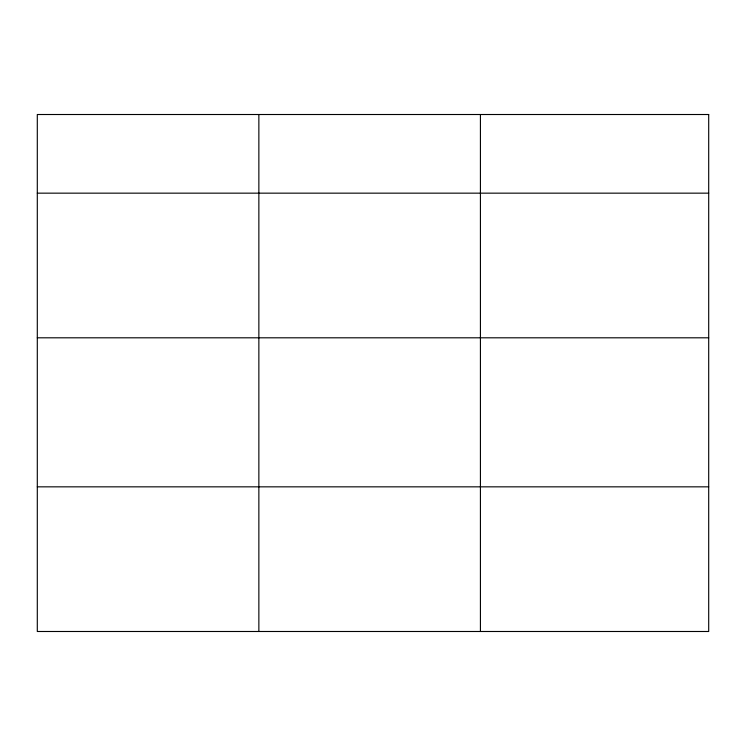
<?xml version="1.0" encoding="UTF-8"?>
<svg xmlns="http://www.w3.org/2000/svg" width="746" height="746" viewBox="0 0 746 746"><rect width="100%" height="100%" fill="white"/><g stroke="black" fill="none" stroke-linecap="round" stroke-linejoin="round"><path stroke-width="1.12" d="M37.3 193.158L708.7 193.158M37.3 337.807L708.7 337.807M37.3 486.84L708.7 486.84M480.424 114.511L480.424 631.489M258.862 114.511L258.862 631.489M708.7 114.511L37.3 114.511L37.3 631.489L708.7 631.489L708.7 114.511"/></g></svg>
